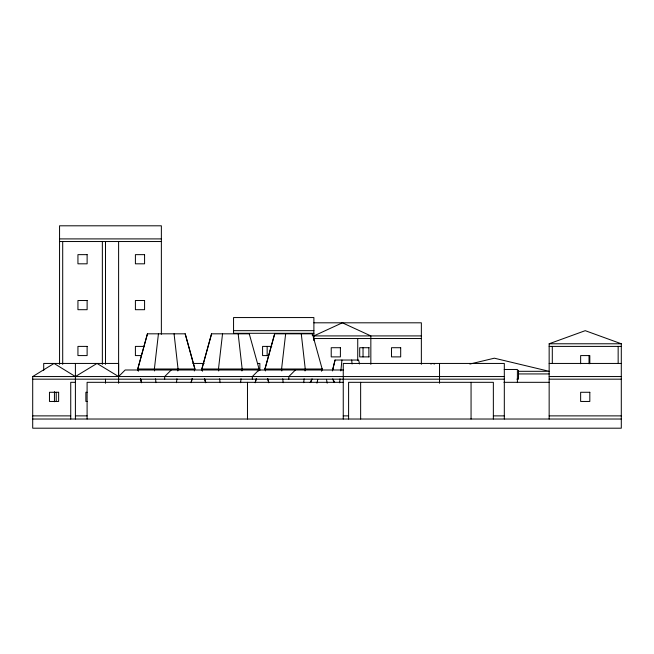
<?xml version="1.0" encoding="UTF-8"?>
<svg xmlns="http://www.w3.org/2000/svg" width="654" height="654" viewBox="0 0 654 654"><rect width="100%" height="100%" fill="white"/><g stroke="black" fill="none" stroke-linecap="round" stroke-linejoin="round"><path stroke-width="0.98" d="M549.156 419.026L549.156 343.775L585.232 330.671L621.3 343.775L621.3 428.198L32.7 428.198L32.7 376.549L54.053 363.444L75.406 376.549L97.013 363.444L118.611 376.549L118.611 241.53M339.622 382.835L340.023 378.87M340.832 370.941L341.936 360.035M176.482 382.696L176.932 378.78M177.823 370.957L178.052 369.003L174.07 333.818M240.582 382.696L241.032 378.78M241.931 370.957L242.152 369.003L238.17 333.818M303.685 382.696L304.135 378.78M305.034 370.957L305.255 369.003L301.273 333.818M158.44 333.818L154.377 369.003L154.606 370.957M222.54 333.818L218.477 369.003L218.706 370.957M285.651 333.818L281.58 369.003L281.809 370.957M316.953 383.138L317.77 379.394M335.061 360.035L332.396 370.941L335.052 360.035L358.596 360.035L359.561 364M147.436 333.818L137.708 369.003L194.957 369.003L185.229 333.818L147.436 333.818L137.806 369.003L138.354 370.957M211.602 333.818L201.906 369.003L202.454 370.957M265.009 369.003L274.713 333.818L312.432 333.818L322.169 369.003L321.621 370.957M202.356 370.957L201.808 369.003L211.536 333.818L249.329 333.818M265.459 370.957L264.911 369.003L274.647 333.818M192.129 378.78L191.042 382.696L192.219 378.78M194.312 370.957L194.859 369.003L185.164 333.818M255.142 382.696L256.229 378.78M258.412 370.957L258.959 369.003M255.224 382.696L256.319 378.78M321.523 370.957L322.07 369.003M310.446 382.574L312.154 379.083M310.184 382.574L311.925 379.083M118.611 376.549L125.167 369.992L343.407 369.992M171.234 369.992L164.685 376.549L164.685 379.173M258.886 369.992L252.33 376.549L252.33 379.173M295.387 369.992L288.831 376.549L288.831 379.173M312.105 334.979L313.887 335.911L342.369 322.806L370.843 335.911L370.843 364.36M430.749 363.976L432.678 363.444L434.616 363.976M469.874 364.049L494.342 358.196L549.156 371.308L518.704 371.308M59.555 238.906L161.366 238.906M59.555 241.53L161.366 241.53M313.887 322.806L421.356 322.806L421.356 364.311M233.552 330.671L313.887 330.671M313.887 333.295L233.552 333.295L233.552 317.558L313.887 317.558L313.887 340.571M313.887 335.911L421.356 335.911M313.887 338.535L421.356 338.535M549.156 343.775L621.3 343.775M144.575 346.399L135.403 346.399L135.403 355.58L141.517 355.58M271.753 346.399L262.581 346.399L262.581 355.58L268.696 355.58M549.156 346.399L621.3 346.399M369.15 347.715L359.7 347.715L359.7 356.888L369.15 356.888M192.84 363.444L204.212 363.444M257.823 363.444L259.851 363.444L259.851 370.499M549.156 363.444L621.3 363.444M201.808 369.003L259.058 369.003L249.264 333.818M264.911 369.003L322.169 369.003M504.209 369.469L517.396 369.469L517.396 382.615M518.704 373.933L549.156 373.933M32.7 376.549L504.316 376.549M549.156 376.549L621.3 376.549M32.7 379.173L504.316 379.173M516.93 379.173L518.499 379.173L518.499 370.262M549.156 379.173L621.3 379.173M75.406 382.32L70.738 382.32L70.738 419.026M343.252 382.32L87.096 382.32L87.096 419.026M503.956 382.32L549.156 382.32M87.096 392.277L85.87 392.277L85.87 401.458L87.096 401.458M32.7 415.879L70.738 415.879M75.406 415.879L87.096 415.879M343.252 415.879L348.598 415.879M493.353 415.879L504.316 415.879M549.156 415.879L621.3 415.879M32.7 419.026L621.3 419.026M332.894 379.083L334.635 382.574M332.665 379.083L334.366 382.574M267.739 378.78L268.835 382.696M267.649 378.78L268.745 382.696M204.637 378.78L205.724 382.696M204.547 378.78L205.642 382.696M140.536 378.78L141.624 382.696M137.708 369.003L138.256 370.957M140.447 378.78L141.542 382.696M326.485 379.394L327.204 383.138M282.724 378.78L283.182 382.696M219.621 378.78L220.079 382.696M155.521 378.78L155.979 382.696M351.688 360.035L352.089 364M618.153 346.399L618.153 363.485M589.818 363.73L589.818 355.58L580.638 355.58L580.638 363.73M589.033 355.58L589.033 363.73M552.303 346.399L552.303 363.485M504.316 419.026L504.316 363.444L343.252 363.444L343.252 419.026M493.353 419.026L493.353 382.32L348.598 382.32L348.598 419.026M471.06 382.32L471.06 419.026M439.529 363.444L439.529 383.252M368.872 347.715L368.872 356.888M363.035 347.715L363.035 356.888M360.64 382.32L360.64 419.026M357.738 338.535L357.738 360.387M267.159 346.546L267.159 355.719M247.474 382.32L247.474 419.026M161.366 334.251L161.366 225.802L59.555 225.802L59.555 364.368M118.611 383.252L118.611 363.444L43.704 363.444L43.704 370.499M105.507 241.53L105.507 364.368M105.507 379.173L105.507 383.252M102.359 241.53L102.359 364.368M75.406 363.444L75.406 419.026M62.702 241.53L62.702 364.368M56.219 392.277L56.219 401.458M54.445 391.672L54.445 401.76M87.121 254.643L77.94 254.643L77.94 263.815L87.121 263.815L87.121 254.643M144.575 254.643L135.403 254.643L135.403 263.815L144.575 263.815L144.575 254.643M87.121 300.521L77.94 300.521L77.94 309.694L87.121 309.694L87.121 300.521M144.575 300.521L135.403 300.521L135.403 309.694L144.575 309.694L144.575 300.521M87.121 346.399L77.94 346.399L77.94 355.58L87.121 355.58L87.121 346.399M340.399 347.715L331.226 347.715L331.226 356.888L340.399 356.888L340.399 347.715M400.689 347.715L391.509 347.715L391.509 356.888L400.689 356.888L400.689 347.715M58.639 392.277L49.467 392.277L49.467 401.458L58.639 401.458L58.639 392.277M589.818 392.277L580.638 392.277L580.638 401.458L589.818 401.458L589.818 392.277"/></g></svg>
